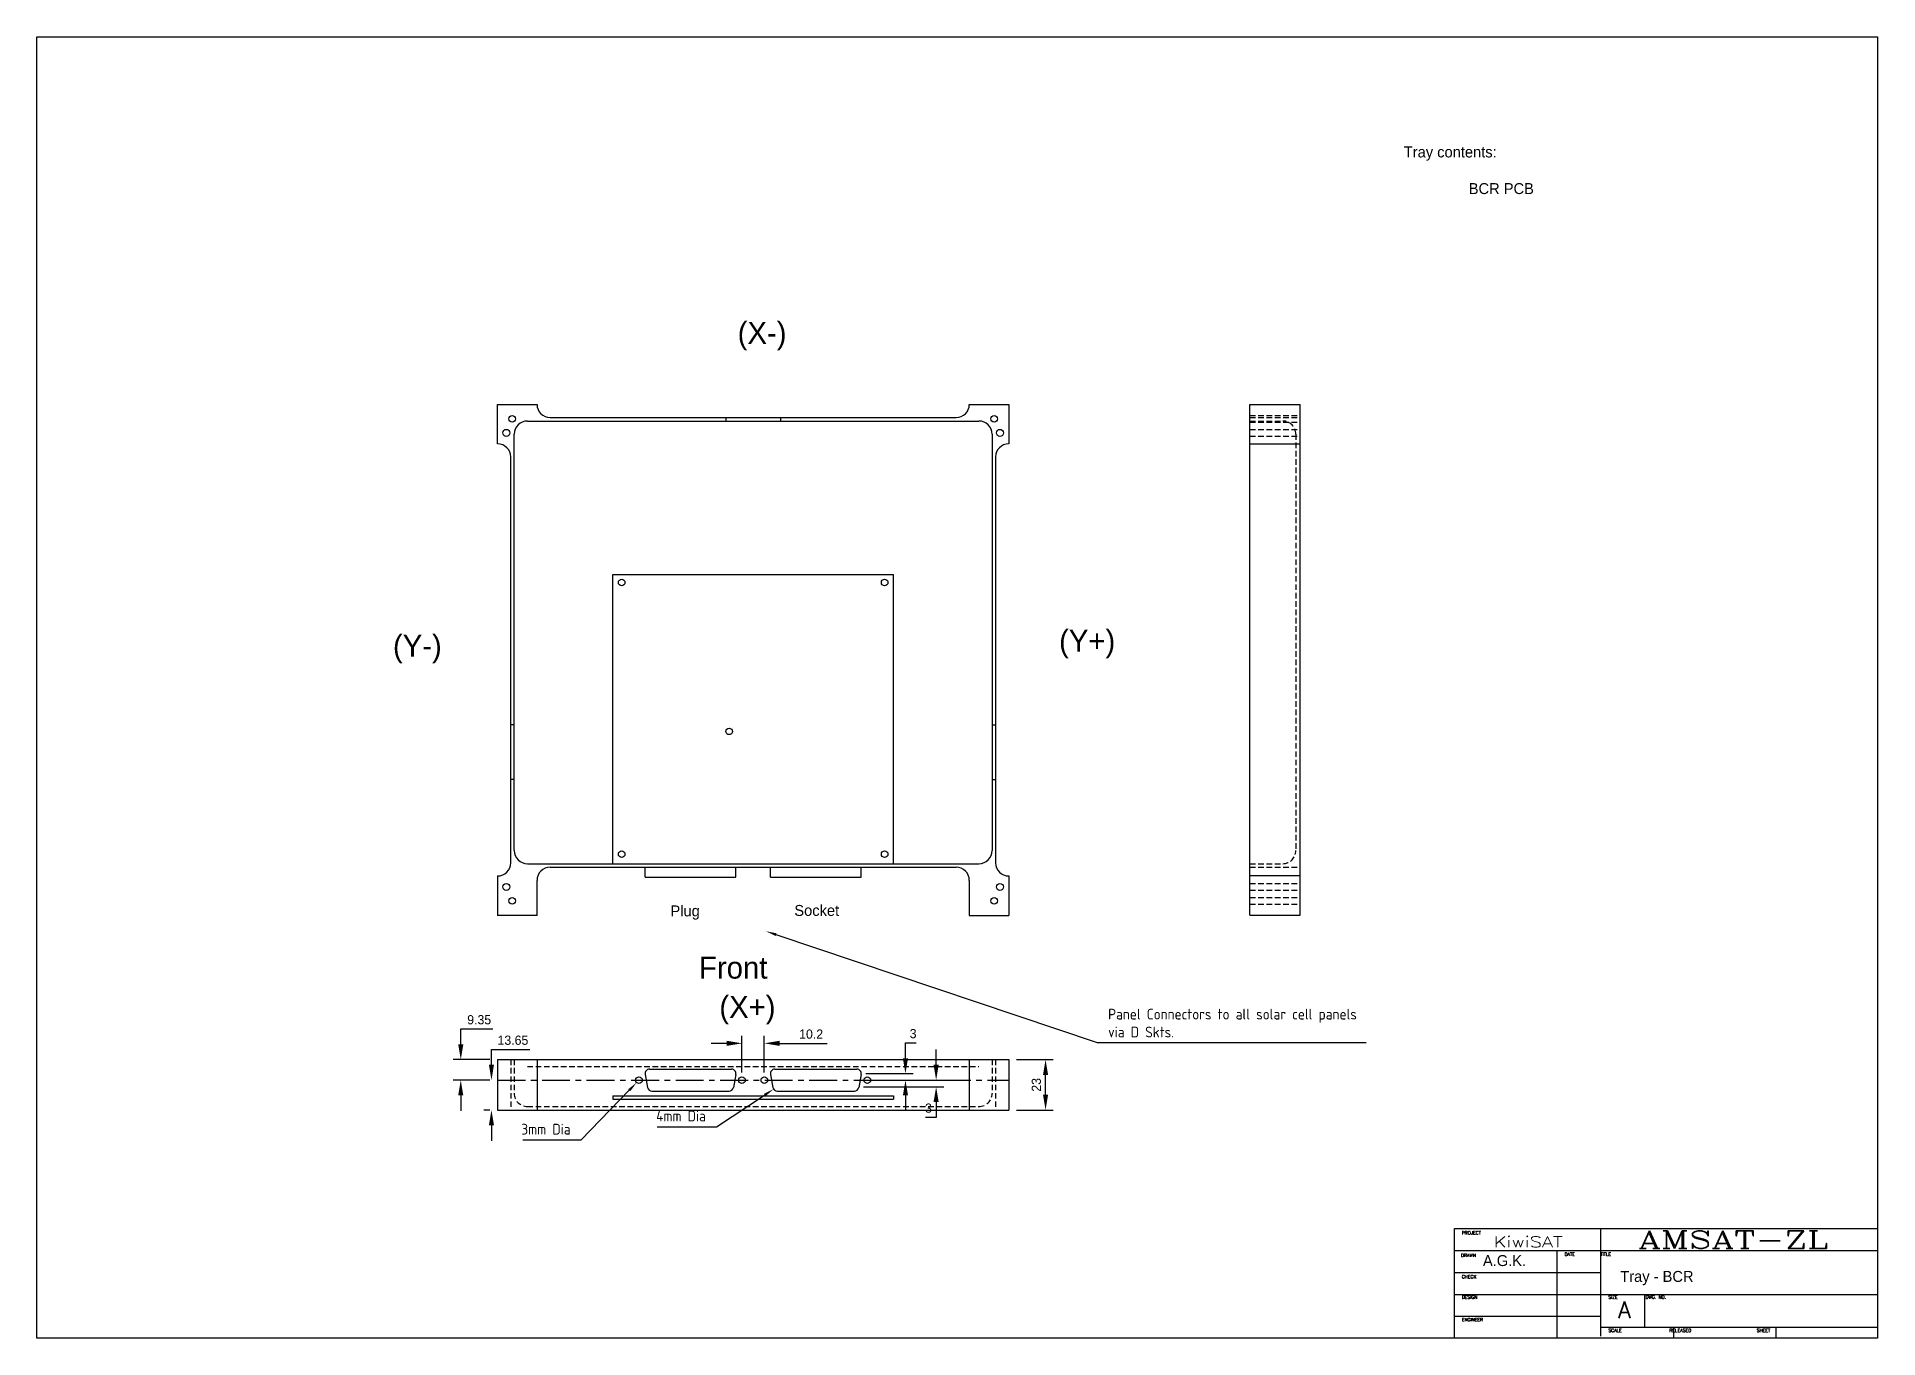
# Model space of a CAD drawing. Header units: millimetres. Extents: x 0 to 840, y 0 to 594.
import ezdxf
from ezdxf.enums import TextEntityAlignment as Align

# ---------------------------------------------------------------- set-up
doc = ezdxf.new("R2010")
doc.units = ezdxf.units.MM
doc.header["$LTSCALE"] = 0.4
doc.header["$PDMODE"] = 3
doc.linetypes.add('CENTER', pattern=[50.8, 31.75, -6.35, 6.35, -6.35])
doc.linetypes.add('HIDDEN', pattern=[9.525, 6.35, -3.175])
doc.layers.add('AM_5', color=3, linetype='Continuous', lineweight=25)
for name, color, linetype in [('BORDER', 7, 'Continuous'), ('CL', 3, 'CENTER'), ('HID', 2, 'HIDDEN'), ('OUT', 1, 'Continuous'), ('SECT', 4, 'Continuous')]:
    doc.layers.add(name, color=color, linetype=linetype)
doc.styles.add('ACISOTS', font='isocp.shx', dxfattribs={"height": 1})
doc.styles.add('COMPLEX', font='complex', dxfattribs={"width": 1.5, "height": 8})
doc.styles.add('SIMPLEX', font='simplex', dxfattribs={"height": 0.06})
doc.dimstyles.new('A3DIM$0', dxfattribs={"dimscale": 1.4, "dimtxt": 3, "dimasz": 5, "dimexe": 2.5, "dimexo": 2.5, "dimgap": 1.5, "dimtad": 1, "dimtoh": 1, "dimdsep": 46, "dimtxsty": 'Standard', "dimcen": 2, "dimazin": 2, "dimtfac": 1, "dimtofl": 0, "dimtmove": 0, "dimatfit": 3, "dimfxl": 1, "dimarcsym": 0})

# ---------------------------------------------------------------- blocks, each defined once
blk = doc.blocks.new('*S11')
at = {"layer": 'AM_5', "color": 3}
for p, q in [((310.2, 96.53), (332.12, 110.99)), ((283.07, 96.53), (310.2, 96.53))]:
    blk.add_line(p, q, dxfattribs=at)
blk.add_trace([(332.48, 110.45), (331.77, 111.52), (336.21, 113.68)], dxfattribs=at)
at = {"layer": 'AM_5', "color": 2, "insert": (305.3, 98.98), "char_height": 4.9, "attachment_point": 9, "style": 'ACISOTS'}
blk.add_mtext('4mm Dia\\P', dxfattribs=at)
blk = doc.blocks.new('*D5')
at = {"layer": 'AM_5', "color": 0, "lineweight": -2}
for p, q in [((396.38, 127.78), (396.38, 134.78)), ((396.38, 134.78), (401.28, 134.78)), ((378.33, 120.78), (399.88, 120.78)), ((383.08, 117.78), (399.88, 117.78)), ((396.38, 110.78), (396.38, 103.78))]:
    blk.add_line(p, q, dxfattribs=at)
at = {"layer": 'AM_5', "color": 0}
for points in [[(395.21, 127.78), (397.55, 127.78), (396.38, 120.78)], [(395.21, 110.78), (397.55, 110.78), (396.38, 117.78)]]:
    blk.add_solid(points, dxfattribs=at)
at = {"layer": 'Defpoints', "color": 0}
for p in [(374.83, 120.78), (379.58, 117.78), (396.38, 120.78)]:
    blk.add_point(p, dxfattribs=at)
at = {"layer": 'AM_5', "color": 0, "insert": (399.88, 138.98), "char_height": 4.2, "attachment_point": 5}
blk.add_mtext('3', dxfattribs=at)
blk = doc.blocks.new('*D6')
at = {"layer": 'AM_5', "color": 0, "lineweight": -2}
for p, q in [((410.38, 124.78), (410.38, 131.78)), ((383.08, 117.78), (413.88, 117.78)), ((377.18, 114.78), (413.88, 114.78)), ((410.38, 107.78), (410.38, 100.78)), ((410.38, 100.78), (405.48, 100.78))]:
    blk.add_line(p, q, dxfattribs=at)
at = {"layer": 'AM_5', "color": 0}
for points in [[(409.21, 124.78), (411.55, 124.78), (410.38, 117.78)], [(409.21, 107.78), (411.55, 107.78), (410.38, 114.78)]]:
    blk.add_solid(points, dxfattribs=at)
at = {"layer": 'Defpoints', "color": 0}
for p in [(379.58, 117.78), (373.68, 114.78), (410.38, 114.78)]:
    blk.add_point(p, dxfattribs=at)
at = {"layer": 'AM_5', "color": 0, "insert": (406.88, 104.98), "char_height": 4.2, "attachment_point": 5}
blk.add_mtext('3', dxfattribs=at)
blk = doc.blocks.new('*S12')
at = {"layer": 'AM_5', "color": 3}
for p, q in [((248.47, 90.49), (270.34, 113.18)), ((221.83, 90.49), (248.47, 90.49))]:
    blk.add_line(p, q, dxfattribs=at)
blk.add_trace([(270.8, 112.73), (269.87, 113.62), (273.74, 116.7)], dxfattribs=at)
at = {"layer": 'AM_5', "color": 2, "insert": (243.57, 92.94), "char_height": 4.9, "attachment_point": 9, "style": 'ACISOTS'}
blk.add_mtext('3mm Dia\\P', dxfattribs=at)
blk = doc.blocks.new('*S13')
at = {"layer": 'AM_5', "color": 3}
for p, q in [((483.96, 134.84), (337.38, 184.17)), ((606.61, 134.84), (483.96, 134.84))]:
    blk.add_line(p, q, dxfattribs=at)
blk.add_trace([(337.59, 184.78), (337.18, 183.55), (332.74, 185.73)], dxfattribs=at)
at = {"layer": 'AM_5', "color": 2, "insert": (488.86, 137.29), "char_height": 4.9, "attachment_point": 7, "style": 'ACISOTS'}
blk.add_mtext('Panel Connectors to all solar cell panels\\Pvia D Skts.', dxfattribs=at)
blk = doc.blocks.new('*D7')
at = {"layer": 'AM_5', "color": 0, "lineweight": -2}
for p, q in [((447.01, 127.13), (463.81, 127.13)), ((460.31, 111.13), (460.31, 120.13)), ((447.01, 104.13), (463.81, 104.13))]:
    blk.add_line(p, q, dxfattribs=at)
at = {"layer": 'AM_5', "color": 0}
for points in [[(459.14, 120.13), (461.47, 120.13), (460.31, 127.13)], [(459.14, 111.13), (461.47, 111.13), (460.31, 104.13)]]:
    blk.add_solid(points, dxfattribs=at)
at = {"layer": 'Defpoints', "color": 0}
for p in [(443.51, 127.13), (460.31, 127.13), (443.51, 104.13)]:
    blk.add_point(p, dxfattribs=at)
at = {"layer": 'AM_5', "color": 0, "insert": (456.11, 115.63), "char_height": 4.2, "attachment_point": 5, "rotation": 90}
blk.add_mtext('23', dxfattribs=at)
blk = doc.blocks.new('*D8')
at = {"layer": 'AM_5', "color": 0, "lineweight": -2}
for p, q in [((193.46, 134.13), (193.46, 141.13)), ((193.46, 141.13), (208.16, 141.13)), ((206.76, 127.13), (189.96, 127.13)), ((206.76, 117.78), (189.96, 117.78)), ((193.46, 110.78), (193.46, 103.78))]:
    blk.add_line(p, q, dxfattribs=at)
at = {"layer": 'AM_5', "color": 0}
for points in [[(192.29, 134.13), (194.62, 134.13), (193.46, 127.13)], [(192.29, 110.78), (194.62, 110.78), (193.46, 117.78)]]:
    blk.add_solid(points, dxfattribs=at)
at = {"layer": 'Defpoints', "color": 0}
for p in [(193.46, 127.13), (210.26, 127.13), (210.26, 117.78)]:
    blk.add_point(p, dxfattribs=at)
at = {"layer": 'AM_5', "color": 0, "insert": (201.86, 145.33), "char_height": 4.2, "attachment_point": 5}
blk.add_mtext('9.35', dxfattribs=at)
blk = doc.blocks.new('*D9')
at = {"layer": 'AM_5', "color": 0, "lineweight": -2}
for p, q in [((207.46, 124.78), (207.46, 131.78)), ((207.46, 131.78), (224.96, 131.78)), ((206.76, 117.78), (203.96, 117.78)), ((206.76, 104.13), (203.96, 104.13)), ((207.46, 97.13), (207.46, 90.13))]:
    blk.add_line(p, q, dxfattribs=at)
at = {"layer": 'AM_5', "color": 0}
for points in [[(206.29, 124.78), (208.62, 124.78), (207.46, 117.78)], [(206.29, 97.13), (208.62, 97.13), (207.46, 104.13)]]:
    blk.add_solid(points, dxfattribs=at)
at = {"layer": 'Defpoints', "color": 0}
for p in [(207.46, 117.78), (210.26, 117.78), (210.26, 104.13)]:
    blk.add_point(p, dxfattribs=at)
at = {"layer": 'AM_5', "color": 0, "insert": (217.26, 135.98), "char_height": 4.2, "attachment_point": 5}
blk.add_mtext('13.65', dxfattribs=at)
blk = doc.blocks.new('*D10')
at = {"layer": 'AM_5', "color": 0, "lineweight": -2}
for p, q in [((314.78, 134.58), (307.78, 134.58)), ((321.78, 121.28), (321.78, 138.08)), ((331.98, 121.28), (331.98, 138.08)), ((338.98, 134.58), (360.68, 134.58))]:
    blk.add_line(p, q, dxfattribs=at)
at = {"layer": 'AM_5', "color": 0}
for points in [[(314.78, 135.75), (314.78, 133.42), (321.78, 134.58)], [(338.98, 135.75), (338.98, 133.42), (331.98, 134.58)]]:
    blk.add_solid(points, dxfattribs=at)
at = {"layer": 'Defpoints', "color": 0}
for p in [(331.98, 134.58), (321.78, 117.78), (331.98, 117.78)]:
    blk.add_point(p, dxfattribs=at)
at = {"layer": 'AM_5', "color": 0, "insert": (353.33, 138.78), "char_height": 4.2, "attachment_point": 5}
blk.add_mtext('10.2', dxfattribs=at)

msp = doc.modelspace()

# ---------------------------------------------------------------- linework, layer by layer
for p, q in [((210.256, 426.227), (228.256, 426.227)), ((210.256, 408.227), (210.256, 426.227)), ((234.256, 420.227), (419.506, 420.227)), ((425.506, 426.227), (443.506, 426.227)), ((425.506, 426.227), (443.506, 426.227)), ((443.506, 426.227), (443.506, 408.227)), ((553.531, 426.227), (576.531, 426.227)), ((553.531, 193.027), (553.531, 426.227)), ((576.531, 193.027), (576.531, 426.227)), ((217.856, 222.577), (217.856, 412.627)), ((223.856, 418.627), (429.906, 418.627)), ((435.906, 412.627), (435.906, 222.577)), ((210.256, 408.227), (210.256, 408.227)), ((443.506, 408.227), (443.506, 408.227)), ((553.531, 408.227), (576.531, 408.227)), ((216.256, 216.977), (216.256, 402.227)), ((437.506, 402.227), (437.506, 216.977)), ((210.256, 210.977), (210.256, 192.977)), ((223.856, 216.577), (429.906, 216.577)), ((234.256, 214.977), (419.506, 214.977)), ((277.531, 210.477), (277.531, 214.977)), ((277.531, 210.477), (319.031, 210.477)), ((319.031, 210.477), (319.031, 214.977)), ((334.731, 210.477), (334.731, 214.977)), ((334.731, 210.477), (376.231, 210.477)), ((376.231, 210.477), (376.231, 214.977)), ((443.506, 210.977), (443.506, 210.977)), ((443.506, 210.977), (443.506, 192.977)), ((553.531, 211.127), (576.531, 211.127)), ((228.256, 192.977), (228.256, 208.977)), ((425.506, 208.977), (425.506, 192.977)), ((228.256, 192.977), (210.256, 192.977)), ((425.506, 192.977), (443.506, 192.977)), ((553.531, 193.027), (576.531, 193.027)), ((210.256, 127.134), (210.256, 104.134)), ((210.256, 127.134), (443.506, 127.134)), ((228.256, 127.134), (228.256, 104.134)), ((425.506, 127.134), (425.506, 104.134)), ((443.506, 127.134), (443.506, 104.134)), ((210.256, 104.134), (443.506, 104.134))]:
    msp.add_line(p, q)
msp.add_lwpolyline([(0, 0), (0, 594), (840, 594), (840, 0), (0, 0)], close=True)
for centre, radius in [((216.881, 419.602), 1.5), ((436.881, 419.602), 1.5), ((214.256, 413.227), 1.6), ((439.506, 413.227), 1.6), ((214.256, 205.977), 1.6), ((439.506, 205.977), 1.6), ((216.881, 199.602), 1.5), ((436.881, 199.602), 1.5)]:
    msp.add_circle(centre, radius)
for centre, start, end in [((234.256, 426.227), 180, 270), ((419.506, 426.227), 270, 0), ((223.856, 412.627), 90, 180), ((429.906, 412.627), 0, 90), ((210.256, 402.227), 0, 90), ((443.506, 402.227), 90, 180), ((223.856, 222.577), 180, 270), ((429.906, 222.577), 270, 0), ((210.256, 216.977), 270, 0), ((234.256, 208.977), 90, 180), ((419.506, 208.977), 0, 90), ((443.506, 216.977), 180, 270)]:
    msp.add_arc(centre, 6, start, end)
at = {"layer": 'BORDER'}
for p, q in [((646.925, 50), (840.257, 50)), ((646.925, 0), (646.925, 50)), ((713.591, 50), (713.591, 0.853)), ((646.925, 40), (840.159, 40)), ((693.591, 40), (693.591, 0.374)), ((646.925, 30), (713.591, 30)), ((646.925, 20), (840.159, 20)), ((733.591, 20), (733.591, 5)), ((646.925, 10), (713.591, 10)), ((713.591, 5), (840.159, 5)), ((746.924, 5), (746.924, 0)), ((793.591, 5), (793.591, 0))]:
    msp.add_line(p, q, dxfattribs=at)
at = {"layer": 'CL'}
msp.add_line((210.256, 117.784), (443.506, 117.784), dxfattribs=at)
at = {"layer": 'HID'}
for p, q in [((314.381, 420.227), (314.381, 418.627)), ((339.381, 420.227), (339.381, 418.627)), ((553.531, 421.102), (576.531, 421.102)), ((553.531, 420.227), (576.531, 420.227)), ((553.531, 418.627), (568.531, 418.627)), ((553.531, 418.102), (576.531, 418.102)), ((553.531, 414.727), (576.531, 414.727)), ((553.531, 411.727), (576.531, 411.727)), ((574.531, 412.627), (574.531, 222.577)), ((217.856, 279.977), (216.256, 279.977)), ((435.906, 279.977), (437.506, 279.977)), ((217.856, 254.977), (216.256, 254.977)), ((435.906, 254.977), (437.506, 254.977)), ((553.531, 216.577), (568.531, 216.577)), ((553.531, 214.977), (576.531, 214.977)), ((553.531, 207.534), (576.531, 207.547)), ((553.531, 204.434), (576.531, 204.447)), ((553.531, 201.102), (576.531, 201.102)), ((553.531, 198.102), (576.531, 198.102)), ((216.256, 127.134), (216.256, 104.134)), ((217.856, 127.134), (217.856, 111.734)), ((435.906, 127.134), (435.906, 111.734)), ((437.506, 127.134), (437.506, 104.134)), ((223.856, 123.984), (429.906, 123.984)), ((223.856, 105.734), (429.906, 105.734))]:
    msp.add_line(p, q, dxfattribs=at)
for centre, start, end in [((568.531, 412.627), 0, 90), ((568.531, 222.577), 270, 0), ((223.856, 111.734), 180, 270), ((429.906, 111.734), 270, 0)]:
    msp.add_arc(centre, 6, start, end, dxfattribs=at)
at = {"layer": 'OUT'}
for p, q in [((277.567, 120.407), (278.717, 114.407)), ((279.531, 122.784), (317.031, 122.784)), ((318.995, 120.407), (317.845, 114.407)), ((334.767, 120.407), (335.917, 114.407)), ((336.731, 122.784), (374.231, 122.784)), ((376.195, 120.407), (375.045, 114.407)), ((280.681, 112.784), (315.881, 112.784)), ((337.881, 112.784), (373.081, 112.784))]:
    msp.add_line(p, q, dxfattribs=at)
for centre in [(266.881, 344.977), (386.881, 344.977), (315.881, 276.977), (266.881, 220.977), (386.881, 220.977), (274.781, 117.784), (321.781, 117.784), (331.981, 117.784), (378.981, 117.784)]:
    msp.add_circle(centre, 1.5, dxfattribs=at)
for centre, start, end in [((279.531, 120.784), 90, 190.850105), ((317.031, 120.784), 349.149895, 90), ((336.731, 120.784), 90, 190.850105), ((374.231, 120.784), 349.149895, 90), ((280.681, 114.784), 190.850105, 270), ((315.881, 114.784), 270, 349.149895), ((337.881, 114.784), 190.850105, 270), ((373.081, 114.784), 270, 349.149895)]:
    msp.add_arc(centre, 2, start, end, dxfattribs=at)
at = {"layer": 'SECT'}
for p, q in [((262.881, 216.577), (262.881, 348.577)), ((262.881, 348.577), (390.881, 348.577)), ((390.881, 216.577), (390.881, 348.577)), ((262.881, 110.634), (262.881, 109.034)), ((262.881, 110.634), (390.881, 110.634)), ((390.881, 110.634), (390.881, 109.034)), ((262.881, 109.034), (390.881, 109.034))]:
    msp.add_line(p, q, dxfattribs=at)

# ---------------------------------------------------------------- block references
at = {"layer": 'AM_5'}
for name in ['*S13', '*S12', '*S11']:
    msp.add_blockref(name, (0, 0), dxfattribs=at)

# ---------------------------------------------------------------- texts
for s, p in [('Plug', (289.157, 192.532)), ('Socket', (345.671, 192.748)), ('A.G.K.', (659.907, 32.923)), ('Tray - BCR  ', (722.579, 25.686))]:
    msp.add_text(s, height=5).set_placement(p)
at = {"layer": 'BORDER', "style": 'SIMPLEX'}
for s, height, p in [('PROJECT', 1.5, (650.242, 47.333)), ('DRAWN', 1.5, (649.893, 37.066)), ('DATE          TITLE', 1.49999, (697.114, 37.545)), ('CHECK', 1.5, (650.242, 27.278)), ('DESIGN', 1.5, (650.242, 17.986)), ('SIZE           DWG. NO.', 1.49999, (717.113, 17.986)), ('ENGINEER', 1.5, (650.242, 7.702)), ('SCALE                   RELEASED                          SHEET', 1.49999, (717.113, 2.817))]:
    msp.add_text(s, height=height, dxfattribs=at).set_placement(p)
at = {"layer": 'BORDER'}
for s, height, style, width, p in [('KiwiSAT', 5, 'SIMPLEX', 1.3, (680.567, 41.473)), ('AMSAT-ZL', 8, 'COMPLEX', 1.5, (773.985, 40.978))]:
    msp.add_text(s, height=height, dxfattribs=dict(at, style=style, width=width)).set_placement(p, align=Align.CENTER)
at = {"layer": 'BORDER', "style": 'SIMPLEX'}
msp.add_text('A', height=7.62, dxfattribs=at).set_placement((724.476, 9.143), align=Align.CENTER)
at = {"layer": 'OUT'}
for s, height, p in [('Tray contents:', 5, (623.796, 538.938)), ('BCR PCB', 5, (653.434, 522.226)), ('(X-)', 10, (319.818, 453.856)), ('(Y-)', 10, (162.513, 311.052)), ('(Y+)', 10, (466.484, 313.331)), ('Front ', 10, (302.173, 164.115)), ('(X+)', 10, (311.451, 146.221))]:
    msp.add_text(s, height=height, dxfattribs=at).set_placement(p)

# ---------------------------------------------------------------- dimensions: what is measured, and where the dimension line sits
at = {"layer": 'AM_5'}
for base, p1, p2, angle, picture, middle in [((193.456, 127.134), (210.256, 117.784), (210.256, 127.134), 90, '*D8', (201.856, 145.334)), ((207.456, 117.784), (210.256, 104.134), (210.256, 117.784), 90, '*D9', (217.256, 135.984)), ((331.981, 134.584), (321.781, 117.784), (331.981, 117.784), 0, '*D10', (353.331, 138.784)), ((396.381, 120.784), (379.581, 117.784), (374.831, 120.784), 90, '*D5', (399.881, 138.984)), ((410.381, 114.784), (379.581, 117.784), (373.681, 114.784), 90, '*D6', (406.881, 104.984)), ((460.306, 127.134), (443.506, 104.134), (443.506, 127.134), 90, '*D7', (456.106, 115.634))]:
    dim = msp.add_linear_dim(base=base, p1=p1, p2=p2, angle=angle, dimstyle='A3DIM$0', override={"dimscale": 1.4}, dxfattribs=at)
    dim.commit()
    dim.dimension.update_dxf_attribs({"geometry": picture, "text_midpoint": middle})

doc.saveas('drawing.dxf')
